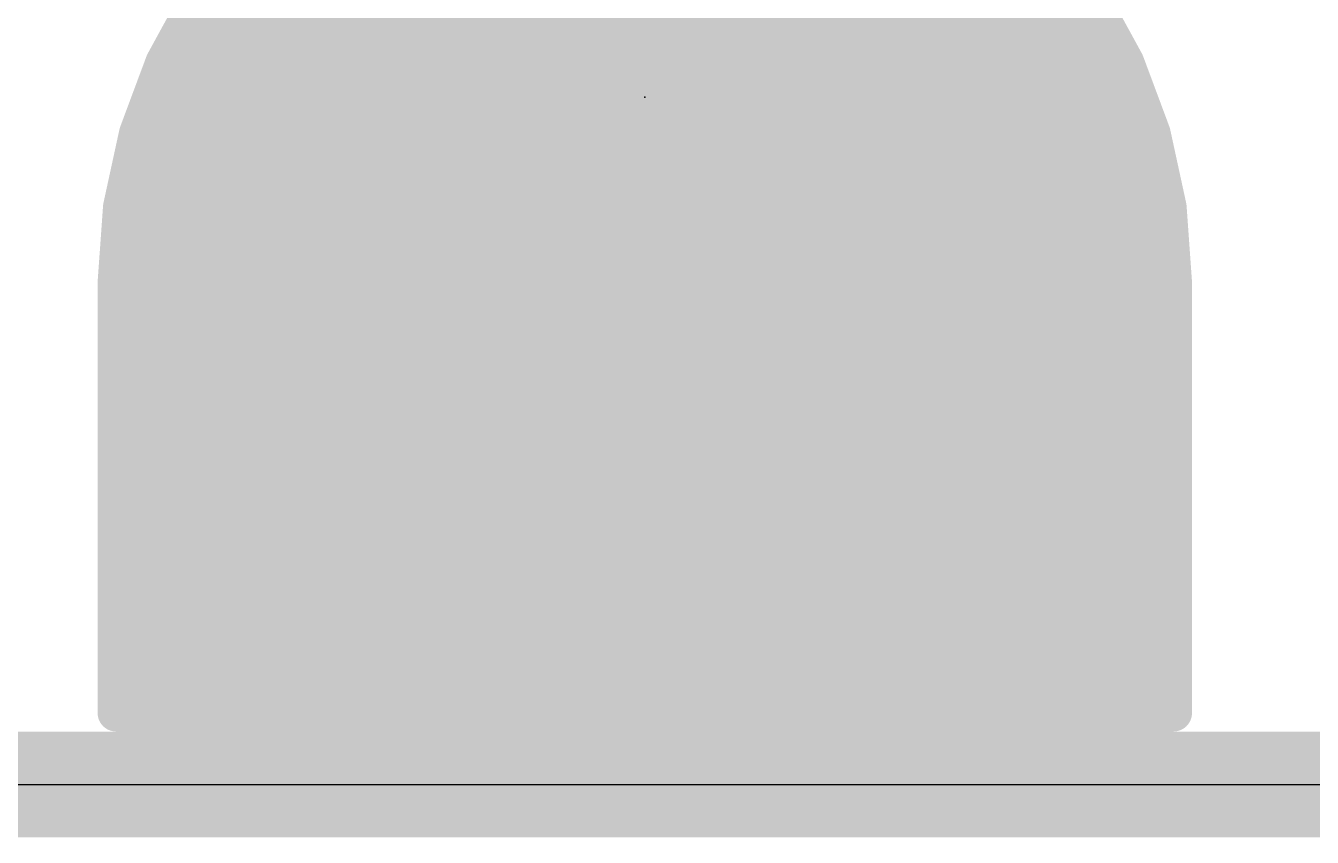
# Model space of a CAD drawing. Extents: x 0 to 53.3, y -0.3 to 28.3.
# Drawn here: x 21.16 to 27.34, y -0.25 to 3.64 of the extents above; entities that cross this region are included whole.
import ezdxf

# ---------------------------------------------------------------- set-up
doc = ezdxf.new("R2010")
doc.units = 0
for name, color, linetype in [('1', 12, 'CONTINUOUS'), ('16', 5, 'CONTINUOUS'), ('17', 110, 'CONTINUOUS'), ('20', 4, 'CONTINUOUS'), ('23', 4, 'CONTINUOUS')]:
    doc.layers.add(name, color=color, linetype=linetype)

# ---------------------------------------------------------------- blocks, each defined once
blk = doc.blocks.new('ROUNDP')
at = {"const_width": 0.5}
blk.add_lwpolyline([(0, -0.25, 1), (0, 0.25, 1), (0, -0.25)], format="xyb", dxfattribs=at)

msp = doc.modelspace()

# ---------------------------------------------------------------- linework, layer by layer
at = {"layer": '1'}
for points, const_width in [([(23.622, 10.8289), (23.622, 2.286)], 0.4064), ([(21.9932, 3.7862), (21.8195, 3.4682)], 0.1778), ([(26.4405, 3.4682), (26.2668, 3.7862)], 0.1778), ([(21.9646, 3.7338), (26.2954, 3.7338)], 0.1778), ([(21.8675, 3.556), (26.3925, 3.556)], 0.1778), ([(21.8195, 3.4682), (21.6929, 3.1286)], 0.1778), ([(26.5671, 3.1286), (26.4405, 3.4682)], 0.1778), ([(21.786, 3.3782), (26.474, 3.3782)], 0.1778), ([(21.7197, 3.2004), (26.5403, 3.2004)], 0.1778), ([(21.6929, 3.1286), (21.6159, 2.7745)], 0.1778), ([(26.6441, 2.7745), (26.5671, 3.1286)], 0.1778), ([(21.6698, 3.0226), (26.5902, 3.0226)], 0.1778), ([(23.622, 2.286), (24.13, 2.794)], 0.4064), ([(21.6312, 2.8448), (26.6288, 2.8448)], 0.1778), ([(21.6159, 2.7745), (21.59, 2.413)], 0.1778), ([(26.67, 2.413), (26.6441, 2.7745)], 0.1778), ([(21.6082, 2.667), (26.6518, 2.667)], 0.1778), ([(21.5954, 2.4892), (26.6646, 2.4892)], 0.1778), ([(21.59, 2.413), (21.59, 0.343)], 0.1778), ([(26.67, 0.343), (26.67, 2.413)], 0.1778), ([(21.59, 2.3114), (26.67, 2.3114)], 0.1778), ([(21.59, 2.1336), (26.67, 2.1336)], 0.1778), ([(21.59, 1.9558), (26.67, 1.9558)], 0.1778), ([(21.59, 1.778), (26.67, 1.778)], 0.1778), ([(21.59, 1.6002), (26.67, 1.6002)], 0.1778), ([(21.59, 1.4224), (26.67, 1.4224)], 0.1778), ([(21.59, 1.2446), (26.67, 1.2446)], 0.1778), ([(21.59, 1.0668), (26.67, 1.0668)], 0.1778), ([(21.59, 0.889), (26.67, 0.889)], 0.1778), ([(21.59, 0.7112), (26.67, 0.7112)], 0.1778), ([(21.59, 0.5334), (26.67, 0.5334)], 0.1778), ([(21.59, 0.3556), (26.67, 0.3556)], 0.1778), ([(21.59, 0.343), (26.67, 0.343)], 0.1778), ([(51.562, 0), (0.254, 0)], 0.508)]:
    msp.add_lwpolyline(points, dxfattribs=dict(at, const_width=const_width))
for points, const_width in [([(21.8675, 3.6004, 1), (21.8675, 3.5116)], 0.0889), ([(26.3925, 3.5116, 1), (26.3925, 3.6004)], 0.0889), ([(21.7805, 3.4895, 1), (21.8585, 3.4469)], 0.0889), ([(21.8612, 3.4526, 1), (21.7779, 3.4837)], 0.0889), ([(26.4821, 3.4837, 1), (26.3988, 3.4526)], 0.0889), ([(26.4015, 3.4469, 1), (26.4795, 3.4895)], 0.0889), ([(21.786, 3.4226, 1), (21.786, 3.3338)], 0.0889), ([(26.474, 3.3338, 1), (26.474, 3.4226)], 0.0889), ([(21.7197, 3.2449, 1), (21.7197, 3.156)], 0.0889), ([(26.5403, 3.156, 1), (26.5403, 3.2449)], 0.0889), ([(21.7363, 3.1192, 1), (21.6495, 3.138)], 0.0889), ([(26.6105, 3.138, 1), (26.5237, 3.1192)], 0.0889), ([(21.6512, 3.1441, 1), (21.7345, 3.1131)], 0.0889), ([(26.5255, 3.1131, 1), (26.6088, 3.1441)], 0.0889), ([(21.6698, 3.0671, 1), (21.6698, 2.9782)], 0.0889), ([(26.5902, 2.9782, 1), (26.5902, 3.0671)], 0.0889), ([(24.2018, 2.7222, 1), (24.0582, 2.8658)], 0.2032), ([(21.6312, 2.8893, 1), (21.6312, 2.8004)], 0.0889), ([(26.6288, 2.8004, 1), (26.6288, 2.8893)], 0.0889), ([(21.6602, 2.7713, 1), (21.5715, 2.7777)], 0.0889), ([(26.6885, 2.7777, 1), (26.5998, 2.7713)], 0.0889), ([(21.5724, 2.7839, 1), (21.6593, 2.765)], 0.0889), ([(26.6007, 2.765, 1), (26.6876, 2.7839)], 0.0889), ([(21.6082, 2.7115, 1), (21.6082, 2.6226)], 0.0889), ([(26.6518, 2.6226, 1), (26.6518, 2.7115)], 0.0889), ([(21.5954, 2.5337, 1), (21.5954, 2.4448)], 0.0889), ([(26.6646, 2.4448, 1), (26.6646, 2.5337)], 0.0889), ([(21.6345, 2.413, 1), (21.5455, 2.413)], 0.0889), ([(26.7145, 2.413, 1), (26.6256, 2.413)], 0.0889), ([(21.5457, 2.4162, 1), (21.6343, 2.4098)], 0.0889), ([(23.5502, 2.3578, 1), (23.6938, 2.2142)], 0.2032), ([(26.6257, 2.4098, 1), (26.7143, 2.4162)], 0.0889), ([(21.59, 2.3558, 1), (21.59, 2.267)], 0.0889), ([(23.5204, 2.286, 1), (23.7236, 2.286)], 0.2032), ([(26.67, 2.267, 1), (26.67, 2.3558)], 0.0889), ([(21.59, 2.178, 1), (21.59, 2.0892)], 0.0889), ([(26.67, 2.0892, 1), (26.67, 2.178)], 0.0889), ([(21.59, 2.0002, 1), (21.59, 1.9113)], 0.0889), ([(26.67, 1.9113, 1), (26.67, 2.0002)], 0.0889), ([(21.59, 1.8225, 1), (21.59, 1.7335)], 0.0889), ([(26.67, 1.7335, 1), (26.67, 1.8225)], 0.0889), ([(21.59, 1.6447, 1), (21.59, 1.5557)], 0.0889), ([(26.67, 1.5557, 1), (26.67, 1.6447)], 0.0889), ([(21.59, 1.4669, 1), (21.59, 1.378)], 0.0889), ([(26.67, 1.378, 1), (26.67, 1.4669)], 0.0889), ([(21.59, 1.2891, 1), (21.59, 1.2002)], 0.0889), ([(26.67, 1.2002, 1), (26.67, 1.2891)], 0.0889), ([(21.59, 1.1113, 1), (21.59, 1.0223)], 0.0889), ([(26.67, 1.0223, 1), (26.67, 1.1113)], 0.0889), ([(21.59, 0.9335, 1), (21.59, 0.8446)], 0.0889), ([(26.67, 0.8446, 1), (26.67, 0.9335)], 0.0889), ([(21.59, 0.7557, 1), (21.59, 0.6668)], 0.0889), ([(26.67, 0.6668, 1), (26.67, 0.7557)], 0.0889), ([(21.59, 0.5778, 1), (21.59, 0.4889)], 0.0889), ([(26.67, 0.4889, 1), (26.67, 0.5778)], 0.0889), ([(21.59, 0.4001, 1), (21.59, 0.3112)], 0.0889), ([(26.67, 0.3112, 1), (26.67, 0.4001)], 0.0889), ([(21.5455, 0.343, 1), (21.6345, 0.343)], 0.0889), ([(21.59, 0.3875, 1), (21.59, 0.2986)], 0.0889), ([(26.6256, 0.343, 1), (26.7145, 0.343)], 0.0889), ([(26.67, 0.2986, 1), (26.67, 0.3875)], 0.0889)]:
    msp.add_lwpolyline(points, format="xyb", dxfattribs=dict(at, const_width=const_width))
at = {"layer": '16'}
for points, const_width in [([(21.9932, 3.7862), (21.8195, 3.4682)], 0.1778), ([(26.4405, 3.4682), (26.2668, 3.7862)], 0.1778), ([(21.9646, 3.7338), (26.2954, 3.7338)], 0.1778), ([(21.8675, 3.556), (26.3925, 3.556)], 0.1778), ([(21.8195, 3.4682), (21.6929, 3.1286)], 0.1778), ([(26.5671, 3.1286), (26.4405, 3.4682)], 0.1778), ([(21.786, 3.3782), (26.474, 3.3782)], 0.1778), ([(21.7197, 3.2004), (26.5403, 3.2004)], 0.1778), ([(21.6929, 3.1286), (21.6159, 2.7745)], 0.1778), ([(26.6441, 2.7745), (26.5671, 3.1286)], 0.1778), ([(21.6698, 3.0226), (26.5902, 3.0226)], 0.1778), ([(21.6312, 2.8448), (26.6288, 2.8448)], 0.1778), ([(21.6159, 2.7745), (21.59, 2.413)], 0.1778), ([(26.67, 2.413), (26.6441, 2.7745)], 0.1778), ([(21.6082, 2.667), (26.6518, 2.667)], 0.1778), ([(21.5954, 2.4892), (26.6646, 2.4892)], 0.1778), ([(21.59, 2.413), (21.59, 0.343)], 0.1778), ([(26.67, 0.343), (26.67, 2.413)], 0.1778), ([(21.59, 2.3114), (26.67, 2.3114)], 0.1778), ([(21.59, 2.1336), (26.67, 2.1336)], 0.1778), ([(21.59, 1.9558), (26.67, 1.9558)], 0.1778), ([(21.59, 1.778), (26.67, 1.778)], 0.1778), ([(21.59, 1.6002), (26.67, 1.6002)], 0.1778), ([(21.59, 1.4224), (26.67, 1.4224)], 0.1778), ([(21.59, 1.2446), (26.67, 1.2446)], 0.1778), ([(21.59, 1.0668), (26.67, 1.0668)], 0.1778), ([(21.59, 0.889), (26.67, 0.889)], 0.1778), ([(21.59, 0.7112), (26.67, 0.7112)], 0.1778), ([(21.59, 0.5334), (26.67, 0.5334)], 0.1778), ([(21.59, 0.3556), (26.67, 0.3556)], 0.1778), ([(21.59, 0.343), (26.67, 0.343)], 0.1778), ([(51.562, 0), (0.254, 0)], 0.508)]:
    msp.add_lwpolyline(points, dxfattribs=dict(at, const_width=const_width))
at = {"layer": '16', "const_width": 0.0889}
for points in [[(21.8675, 3.6004, 1), (21.8675, 3.5116)], [(26.3925, 3.5116, 1), (26.3925, 3.6004)], [(21.7805, 3.4895, 1), (21.8585, 3.4469)], [(21.8612, 3.4526, 1), (21.7779, 3.4837)], [(26.4821, 3.4837, 1), (26.3988, 3.4526)], [(26.4015, 3.4469, 1), (26.4795, 3.4895)], [(21.786, 3.4226, 1), (21.786, 3.3338)], [(26.474, 3.3338, 1), (26.474, 3.4226)], [(21.7197, 3.2449, 1), (21.7197, 3.156)], [(26.5403, 3.156, 1), (26.5403, 3.2449)], [(21.7363, 3.1192, 1), (21.6495, 3.138)], [(26.6105, 3.138, 1), (26.5237, 3.1192)], [(21.6512, 3.1441, 1), (21.7345, 3.1131)], [(26.5255, 3.1131, 1), (26.6088, 3.1441)], [(21.6698, 3.0671, 1), (21.6698, 2.9782)], [(26.5902, 2.9782, 1), (26.5902, 3.0671)], [(21.6312, 2.8893, 1), (21.6312, 2.8004)], [(26.6288, 2.8004, 1), (26.6288, 2.8893)], [(21.6602, 2.7713, 1), (21.5715, 2.7777)], [(26.6885, 2.7777, 1), (26.5998, 2.7713)], [(21.5724, 2.7839, 1), (21.6593, 2.765)], [(26.6007, 2.765, 1), (26.6876, 2.7839)], [(21.6082, 2.7115, 1), (21.6082, 2.6226)], [(26.6518, 2.6226, 1), (26.6518, 2.7115)], [(21.5954, 2.5337, 1), (21.5954, 2.4448)], [(26.6646, 2.4448, 1), (26.6646, 2.5337)], [(21.6345, 2.413, 1), (21.5455, 2.413)], [(26.7145, 2.413, 1), (26.6256, 2.413)], [(21.5457, 2.4162, 1), (21.6343, 2.4098)], [(26.6257, 2.4098, 1), (26.7143, 2.4162)], [(21.59, 2.3558, 1), (21.59, 2.267)], [(26.67, 2.267, 1), (26.67, 2.3558)], [(21.59, 2.178, 1), (21.59, 2.0892)], [(26.67, 2.0892, 1), (26.67, 2.178)], [(21.59, 2.0002, 1), (21.59, 1.9113)], [(26.67, 1.9113, 1), (26.67, 2.0002)], [(21.59, 1.8225, 1), (21.59, 1.7335)], [(26.67, 1.7335, 1), (26.67, 1.8225)], [(21.59, 1.6447, 1), (21.59, 1.5557)], [(26.67, 1.5557, 1), (26.67, 1.6447)], [(21.59, 1.4669, 1), (21.59, 1.378)], [(26.67, 1.378, 1), (26.67, 1.4669)], [(21.59, 1.2891, 1), (21.59, 1.2002)], [(26.67, 1.2002, 1), (26.67, 1.2891)], [(21.59, 1.1113, 1), (21.59, 1.0223)], [(26.67, 1.0223, 1), (26.67, 1.1113)], [(21.59, 0.9335, 1), (21.59, 0.8446)], [(26.67, 0.8446, 1), (26.67, 0.9335)], [(21.59, 0.7557, 1), (21.59, 0.6668)], [(26.67, 0.6668, 1), (26.67, 0.7557)], [(21.59, 0.5778, 1), (21.59, 0.4889)], [(26.67, 0.4889, 1), (26.67, 0.5778)], [(21.59, 0.4001, 1), (21.59, 0.3112)], [(26.67, 0.3112, 1), (26.67, 0.4001)], [(21.5455, 0.343, 1), (21.6345, 0.343)], [(21.59, 0.3875, 1), (21.59, 0.2986)], [(26.6256, 0.343, 1), (26.7145, 0.343)], [(26.67, 0.2986, 1), (26.67, 0.3875)]]:
    msp.add_lwpolyline(points, format="xyb", dxfattribs=at)
at = {"layer": '20'}
msp.add_line((3.2, 0), (48.6, 0), dxfattribs=at)
at = {"layer": '23'}
msp.add_point((24.13, 3.302), dxfattribs=at)

# ---------------------------------------------------------------- block references
at = {"layer": '17', "xscale": 4.216, "yscale": 4.216, "rotation": 180}
msp.add_blockref('ROUNDP', (24.13, 2.794), dxfattribs=at)
msp.add_blockref('ROUNDP', (24.13, 2.794), dxfattribs=at)

doc.saveas('drawing.dxf')
